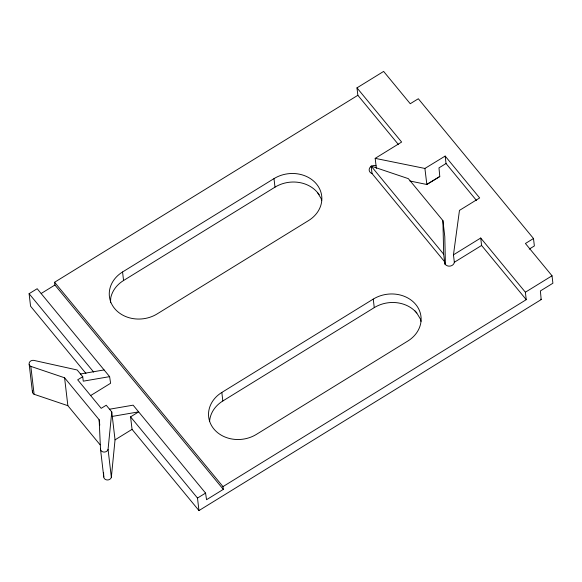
<?xml version="1.0" encoding="UTF-8"?>
<svg xmlns="http://www.w3.org/2000/svg" width="582" height="582" viewBox="0 0 582 582"><rect width="100%" height="100%" fill="white"/><g stroke="black" fill="none" stroke-linecap="round" stroke-linejoin="round"><path stroke-width="0.87" d="M110.456 302.735L110.784 297.649A30.65 26.044 -6.7 0 1 123.566 280.509L274.995 187.157A30.65 26.044 -6.7 0 1 317.517 192.569L319.249 194.672M30.831 366.376L64.58 377.776L99.144 419.724L100.504 449.108L103.778 477.014A3.841 3.266 -6.7 0 0 107.284 479.975A3.841 3.266 -6.7 0 0 111.344 477.313L108.063 449.406L111.766 411.94L106.23 405.232L101.188 408.338L77.682 379.82L82.731 376.707L77.202 369.992L34.149 360.454A3.834 3.259 -6.7 0 0 29.747 361.888L29.311 362.666A3.834 3.259 -6.7 0 0 30.831 366.376L34.105 394.283L67.861 405.683L100.119 444.83M111.344 477.313L115.04 439.847L111.766 411.94M376.059 165.797A4.903 4.169 -6.7 0 0 369.585 168.096A4.903 4.169 -6.7 0 0 372.036 173.545L444.553 261.66A4.932 4.19 -6.7 0 0 448.904 266.156A4.932 4.19 -6.7 0 0 454.338 262.271L453.458 254.829L459.467 210.393L479.663 197.945L445.165 156.078L424.904 168.445L375.186 158.355L376.365 168.358M398.503 144.634L357.857 95.303L356.977 87.86L383.633 71.426L410.245 103.727L418.32 98.751L533.49 238.511L534.363 245.953L529.22 249.125M85.947 373.418L30.57 306.212L29.1 293.699L37.175 288.723L109.62 376.641L110.602 383.262L90.516 395.644M109.394 409.241L133.125 405.167L205.57 493.085L206.552 499.705L223.313 489.375L54.919 285.013L54.592 282.255L357.857 95.303M41.206 293.466L54.919 285.013M122.562 271.976L273.991 178.623A30.65 26.044 -6.7 0 1 316.513 184.043A30.65 26.044 -6.7 0 1 308.555 220.571L157.125 313.924A30.65 26.044 -6.7 0 1 114.61 308.511A30.65 26.044 -6.7 0 1 122.562 271.976L123.566 280.509M375.186 158.355L401.638 142.052L356.977 87.86M445.165 156.078L446.038 163.52L438.974 167.871L439.781 176.521L426.846 184.494L409.91 180.995M533.49 238.511L525.415 243.494L552.027 275.788L552.9 283.23L540.38 290.942L541.195 299.585L198.964 510.574L132.049 429.363L130.579 416.858L138.654 411.874L112.29 416.406M115.04 439.847L132.049 429.363M221.829 392.443L373.258 299.097A30.65 26.044 -6.7 0 1 415.781 304.51A30.65 26.044 -6.7 0 1 407.822 341.037L256.393 434.39A30.65 26.044 -6.7 0 1 213.878 428.978A30.65 26.044 -6.7 0 1 221.829 392.443L222.833 400.976A30.65 26.044 -6.7 0 0 209.571 421.528M453.458 254.829L480.717 238.023L525.371 292.222L526.252 299.665L222.986 486.61L223.313 489.375M222.833 400.976L374.262 307.623A30.65 26.044 -6.7 0 1 416.785 313.036L420.393 318.994L420.99 321.402M454.338 262.271L481.59 245.466L480.717 238.023M525.371 292.222L552.027 275.788M198.964 510.574L197.494 498.061L205.57 493.085M426.781 184.414L439.781 176.521M80.36 374.008L104.091 369.926M109.62 376.641L83.255 381.174L82.731 376.707M372.036 173.545L371.163 166.103L408.346 178.652L442.909 220.593L444.786 236.568L445.426 264.686M540.809 299.126L541.195 299.585M446.038 163.52L476.513 200.499M481.59 245.466L526.252 299.665M371.163 166.103L443.68 254.218L444.852 264.206M415.053 310.941L416.785 313.036M54.592 282.255L222.986 486.61M29.1 293.699L93.709 372.109M130.579 416.858L197.494 498.061M317.517 192.569L321.126 198.527L321.664 200.695M424.904 168.445L426.846 184.494M373.258 299.097L374.262 307.623M273.991 178.623L274.995 187.157M99.144 419.724L99.777 425.122M64.58 377.776L67.861 405.683M29.187 364.354L32.468 392.261M103.574 472.562L103.778 477.014M442.909 220.593L443.68 254.218M34.105 394.283A3.834 3.259 -6.7 0 1 32.592 390.573M108.063 449.406A3.841 3.266 -6.7 0 1 104.003 452.069A3.841 3.266 -6.7 0 1 100.504 449.108"/></g></svg>
